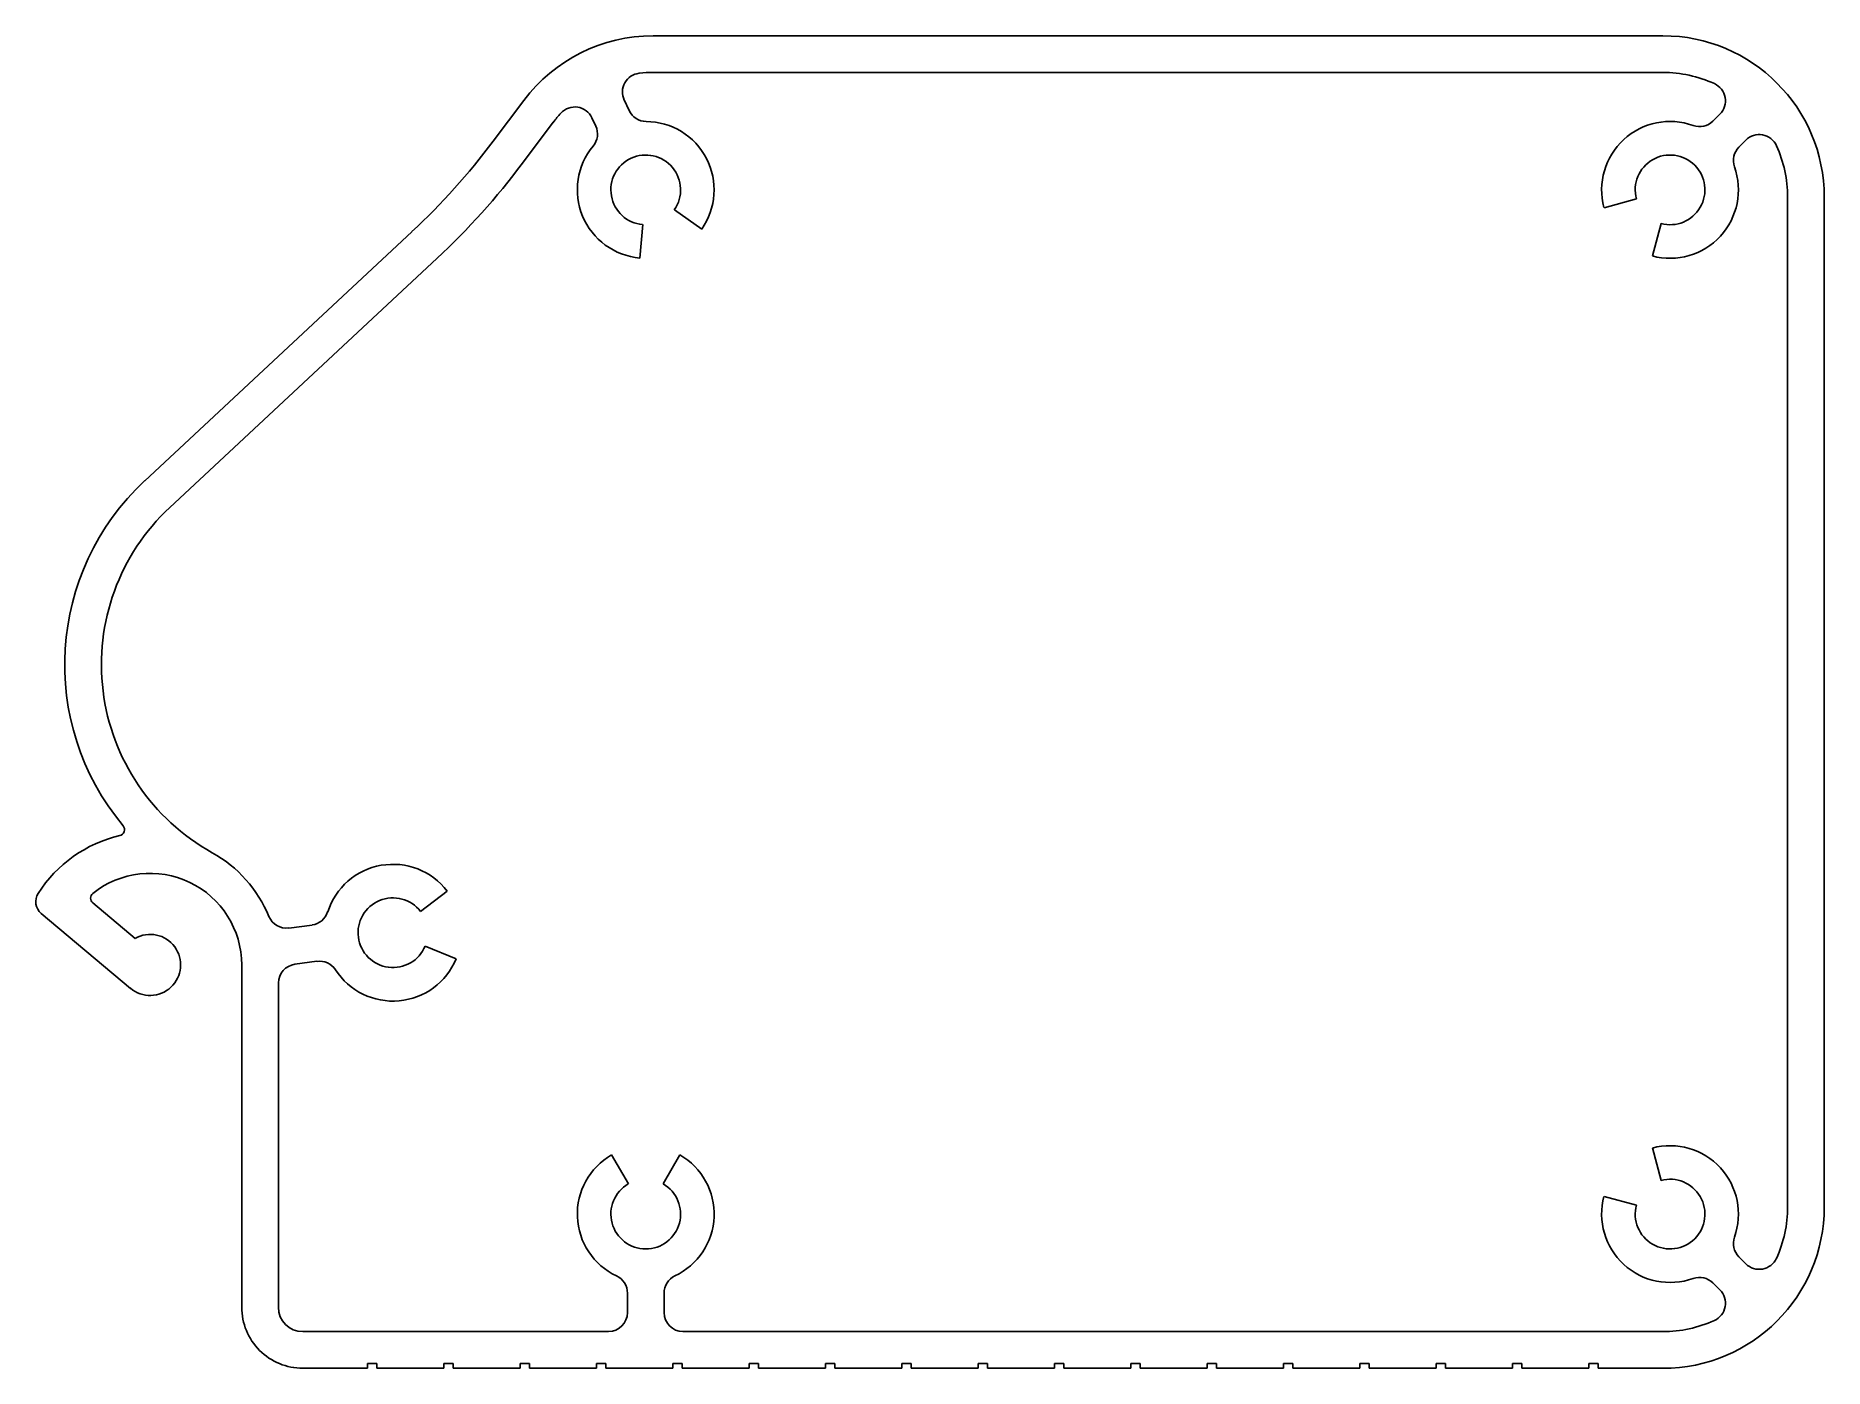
# Model space of a CAD drawing. Extents: x -82 to 66, y 21 to 131.
import ezdxf

# ---------------------------------------------------------------- set-up
doc = ezdxf.new("R2010")
doc.units = 0
doc.layers.get('0').update_dxf_attribs({"linetype": 'CONTINUOUS'})

msp = doc.modelspace()

# ---------------------------------------------------------------- linework, layer by layer
for p, q in [((-31.02, 131.47), (52.98, 131.47)), ((52.98, 128.42), (-31.02, 128.42)), ((-44.32, 122.69), (-41.77, 126.1)), ((-33.43, 126.13), (-33.02, 125.25)), ((-39.33, 124.27), (-41.88, 120.86)), ((-35.78, 123.96), (-36.1, 124.65)), ((57.15, 124.37), (57.73, 124.95)), ((59.88, 122.79), (59.3, 122.21)), ((50.78, 117.9), (48.09, 117.17)), ((63.36, 34.04), (63.36, 118.04)), ((66.41, 118.04), (66.41, 34.04)), ((-26.97, 115.38), (-29.25, 116.98)), ((-73.3, 94.45), (-51.08, 115.17)), ((-31.88, 115.76), (-32.13, 112.98)), ((52.11, 113.15), (52.83, 115.85)), ((-49, 112.94), (-71.22, 92.22)), ((-48.15, 60.31), (-50.37, 58.61)), ((-74.49, 52.22), (-81.92, 58.45)), ((-77.63, 59.33), (-74.11, 56.38)), ((-61.32, 57.24), (-59.38, 57.49)), ((-49.99, 55.74), (-47.41, 54.67)), ((-65.24, 25.69), (-65.24, 54.17)), ((-58.98, 54.47), (-60.82, 54.23)), ((-62.19, 52.67), (-62.19, 25.69)), ((52.83, 36.24), (52.11, 38.94)), ((-34.47, 38.37), (-33.07, 35.95)), ((-30.18, 35.95), (-28.78, 38.37)), ((48.09, 34.91), (50.78, 34.19)), ((59.3, 29.87), (59.88, 29.29)), ((-33.15, 25.24), (-33.15, 26.87)), ((-30.1, 26.87), (-30.1, 25.24)), ((57.73, 27.14), (57.15, 27.72)), ((-60.16, 23.66), (-34.72, 23.66)), ((-28.53, 23.66), (52.98, 23.66)), ((-54.01, 21), (-54.77, 21)), ((-54.77, 21), (-54.77, 20.61)), ((-54.01, 20.61), (-54.01, 21)), ((-47.66, 21), (-48.42, 21)), ((-48.42, 21), (-48.42, 20.61)), ((-47.66, 20.61), (-47.66, 21)), ((-41.31, 21), (-42.07, 21)), ((-42.07, 21), (-42.07, 20.61)), ((-41.31, 20.61), (-41.31, 21)), ((-34.96, 21), (-35.72, 21)), ((-35.72, 21), (-35.72, 20.61)), ((-34.96, 20.61), (-34.96, 21)), ((-28.61, 21), (-29.37, 21)), ((-29.37, 21), (-29.37, 20.61)), ((-28.61, 20.61), (-28.61, 21)), ((-22.26, 21), (-23.02, 21)), ((-23.02, 21), (-23.02, 20.61)), ((-22.26, 20.61), (-22.26, 21)), ((-15.91, 21), (-16.67, 21)), ((-16.67, 21), (-16.67, 20.61)), ((-15.91, 20.61), (-15.91, 21)), ((-9.56, 21), (-10.32, 21)), ((-10.32, 21), (-10.32, 20.61)), ((-9.56, 20.61), (-9.56, 21)), ((-3.21, 21), (-3.97, 21)), ((-3.97, 21), (-3.97, 20.61)), ((-3.21, 20.61), (-3.21, 21)), ((3.14, 21), (2.38, 21)), ((2.38, 21), (2.38, 20.61)), ((3.14, 20.61), (3.14, 21)), ((9.49, 21), (8.73, 21)), ((8.73, 21), (8.73, 20.61)), ((9.49, 20.61), (9.49, 21)), ((15.84, 21), (15.08, 21)), ((15.08, 21), (15.08, 20.61)), ((15.84, 20.61), (15.84, 21)), ((22.19, 21), (21.43, 21)), ((21.43, 21), (21.43, 20.61)), ((22.19, 20.61), (22.19, 21)), ((28.54, 21), (27.78, 21)), ((27.78, 21), (27.78, 20.61)), ((28.54, 20.61), (28.54, 21)), ((34.89, 21), (34.13, 21)), ((34.13, 21), (34.13, 20.61)), ((34.89, 20.61), (34.89, 21)), ((41.24, 21), (40.48, 21)), ((40.48, 21), (40.48, 20.61)), ((41.24, 20.61), (41.24, 21)), ((47.59, 21), (46.83, 21)), ((46.83, 21), (46.83, 20.61)), ((47.59, 20.61), (47.59, 21)), ((-54.77, 20.61), (-60.16, 20.61)), ((-48.42, 20.61), (-54.01, 20.61)), ((-42.07, 20.61), (-47.66, 20.61)), ((-35.72, 20.61), (-41.31, 20.61)), ((-29.37, 20.61), (-34.96, 20.61)), ((-23.02, 20.61), (-28.61, 20.61)), ((-16.67, 20.61), (-22.26, 20.61)), ((-10.32, 20.61), (-15.91, 20.61)), ((-3.97, 20.61), (-9.56, 20.61)), ((2.38, 20.61), (-3.21, 20.61)), ((8.73, 20.61), (3.14, 20.61)), ((15.08, 20.61), (9.49, 20.61)), ((21.43, 20.61), (15.84, 20.61)), ((27.78, 20.61), (22.19, 20.61)), ((34.13, 20.61), (28.54, 20.61)), ((40.48, 20.61), (34.89, 20.61)), ((46.83, 20.61), (41.24, 20.61)), ((52.98, 20.61), (47.59, 20.61))]:
    msp.add_line(p, q)
for centre, radius, start, end in [((-31.02, 118.04), 13.43, 90, 143.1372), ((52.98, 118.04), 13.43, 360, 89.9992), ((-32, 126.79), 1.57, 96.3715, 204.9526), ((-31.02, 118.04), 10.38, 90, 96.3715), ((52.98, 118.04), 10.38, 65.6029, 90), ((56.62, 126.06), 1.57, 315, 65.6029), ((-31.02, 118.04), 10.38, 137.6044, 143.1379), ((-37.53, 123.98), 1.57, 24.9532, 137.6044), ((-31.59, 125.91), 1.57, 204.9532, 269.7047), ((-37.21, 123.3), 1.57, 320.2053, 24.9532), ((-31.63, 118.65), 5.69, 324.955, 89.7047), ((53.58, 118.65), 5.69, 70.2503, 195), ((56.04, 125.48), 1.57, 250.2503, 315), ((-90.05, 156.98), 57.15, 312.9911, 323.1377), ((-31.63, 118.65), 5.69, 140.2053, 264.955), ((60.42, 121.1), 1.57, 135, 199.752), ((61, 121.68), 1.57, 24.3947, 134.9989), ((52.98, 118.04), 10.38, 0, 24.3968), ((-90.05, 156.98), 60.2, 312.9911, 323.1377), ((-31.63, 118.65), 2.9, 324.955, 264.955), ((53.58, 118.65), 2.9, 255, 195), ((53.58, 118.65), 5.69, 255, 19.7491), ((-59.03, 79.15), 20.93, 132.9909, 219.8125), ((-59.03, 79.15), 17.88, 132.9906, 241.0316), ((-75.5, 65.42), 0.508, 283.2, 39.8125), ((-72.86, 54.17), 11.05, 103.2031, 147.4621), ((-72.86, 54.17), 10.67, 22.2177, 61.0316), ((-52.66, 56.85), 5.69, 37.5557, 162.3046), ((-72.86, 54.17), 7.62, 0, 128.6718), ((-81.1, 59.43), 1.27, 147.4621, 229.9979), ((-77.3, 59.72), 0.508, 128.6718, 230), ((-52.66, 56.85), 2.9, 37.5557, 337.5557), ((-61.52, 58.8), 1.57, 202.2156, 277.5557), ((-59.59, 59.05), 1.57, 277.5528, 342.3082), ((-72.86, 54.17), 2.54, 230, 119.5127), ((-60.61, 52.67), 1.57, 97.5557, 180), ((-58.77, 52.91), 1.57, 32.8037, 97.5528), ((-52.66, 56.85), 5.69, 212.8066, 337.5557), ((53.58, 33.44), 5.69, 340.2503, 105), ((-31.63, 33.44), 5.69, 120, 244.7497), ((-31.63, 33.44), 5.69, 295.2506, 60), ((-31.63, 33.44), 2.9, 120, 60), ((53.58, 33.44), 2.9, 165, 105), ((53.58, 33.44), 5.69, 165, 289.7491), ((52.98, 34.04), 13.43, 270, 359.9992), ((52.98, 34.04), 10.38, 335.6029, 0), ((60.42, 30.99), 1.57, 160.2503, 225), ((-34.72, 26.87), 1.57, 359.9969, 64.7497), ((-28.53, 26.87), 1.57, 115.2493, 180), ((61, 30.41), 1.57, 225, 335.6029), ((56.04, 26.6), 1.57, 45, 109.752), ((56.62, 26.02), 1.57, 294.3947, 44.9989), ((-60.16, 25.69), 5.08, 179.9995, 270), ((-60.16, 25.69), 2.03, 180, 270), ((-34.72, 25.24), 1.57, 270, 0), ((-28.53, 25.24), 1.57, 180, 270), ((52.98, 34.04), 10.38, 270, 294.3968)]:
    msp.add_arc(centre, radius, start, end)

doc.saveas('drawing.dxf')
